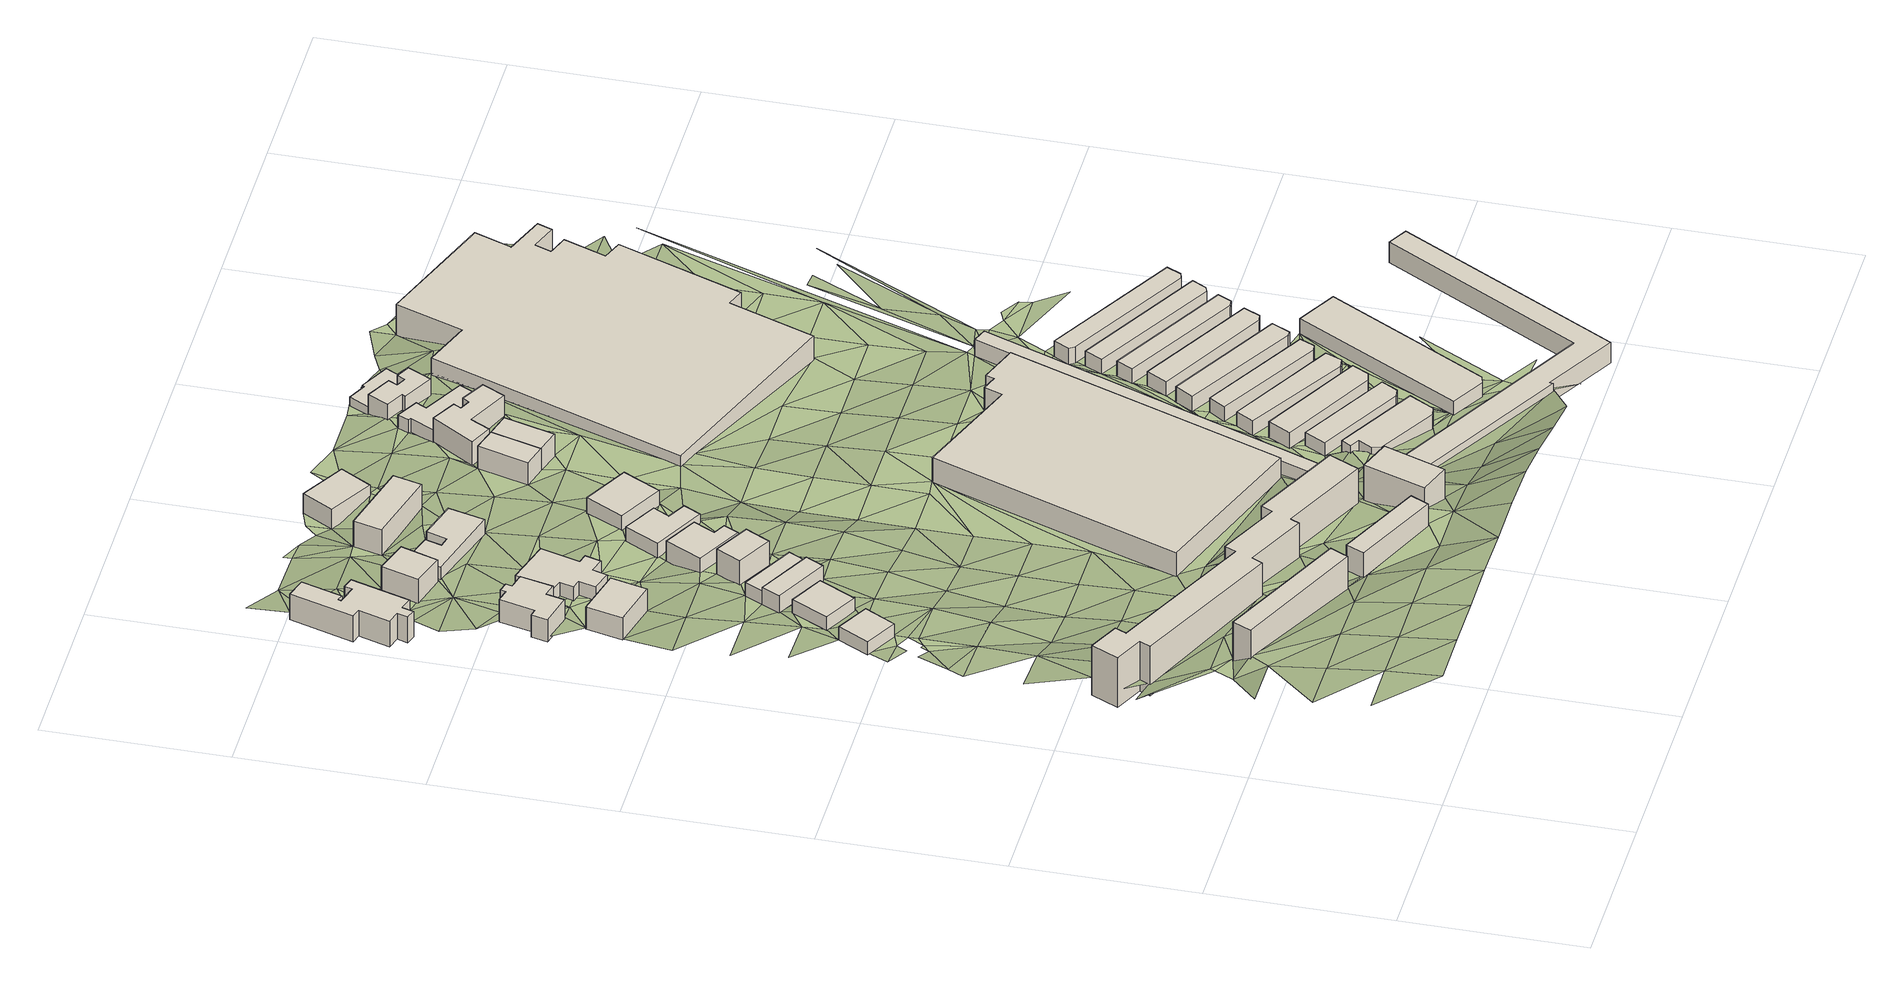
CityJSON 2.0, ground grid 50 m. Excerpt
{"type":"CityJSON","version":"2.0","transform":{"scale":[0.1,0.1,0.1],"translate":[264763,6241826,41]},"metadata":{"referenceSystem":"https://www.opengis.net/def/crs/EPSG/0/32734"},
"CityObjects":{
"building1":{"type":"Building","attributes":{"building":"apartments","building:levels":3,"building:flats":"6","building_height":9.7,"roof_height":71.77,"ground_height":62.07,"plus_code":"4FRW3F74+348"},"geometry":[{"type":"Solid","lod":"1","boundaries":[[[[0,1,2,3]],[[1,4,5,2]],[[4,6,7,5]],[[6,0,3,7]],[[3,2,5,7]],[[6,4,1,0]]]]}]},
"building2":{"type":"Building","attributes":{"address":"43 Queens Park Road Woodstock Cape Town","building":"house","building:levels":1,"building_height":4.1,"roof_height":60.59,"ground_height":56.49,"plus_code":"4FRW3F74+C2P"},"geometry":[{"type":"Solid","lod":"1","boundaries":[[[[8,9,10,11]],[[9,12,13,10]],[[12,14,15,13]],[[14,8,11,15]],[[11,10,13,15]],[[14,12,9,8]]]]}]},
"building3":{"type":"Building","attributes":{"building":"apartments","building:levels":3,"building:flats":"22","building_height":9.7,"roof_height":68.94,"ground_height":59.24,"plus_code":"4FRW3F74+44Q"},"geometry":[{"type":"Solid","lod":"1","boundaries":[[[[16,17,18,19]],[[17,20,21,18]],[[20,22,23,21]],[[22,24,25,23]],[[24,26,27,25]],[[26,28,29,27]],[[28,30,31,29]],[[30,32,33,31]],[[32,34,35,33]],[[34,36,37,35]],[[36,38,39,37]],[[38,40,41,39]],[[40,42,43,41]],[[42,44,45,43]],[[44,46,47,45]],[[46,16,19,47]],[[19,18,21,23,25,27,29,31,33,35,37,39,41,43,45,47]],[[46,44,42,40,38,36,34,32,30,28,26,24,22,20,17,16]]]]}]},
"building4":{"type":"Building","attributes":{"address":"41 Queens Park Road Woodstock Cape Town","building":"house","building:levels":1,"building_height":4.1,"roof_height":59.36,"ground_height":55.26,"plus_code":"4FRW3F74+F3P"},"geometry":[{"type":"Solid","lod":"1","boundaries":[[[[48,49,50,51]],[[49,52,53,50]],[[52,54,55,53]],[[54,48,51,55]],[[51,50,53,55]],[[54,52,49,48]]]]}]},
"building5":{"type":"Building","attributes":{"address":"44 Queens Park Road Salt River Cape Town","building":"house","building:levels":2,"building_height":6.9,"roof_height":58.36,"ground_height":51.46,"plus_code":"4FRW3F74+M2H"},"geometry":[{"type":"Solid","lod":"1","boundaries":[[[[56,57,58,59]],[[57,60,61,58]],[[60,62,63,61]],[[62,56,59,63]],[[59,58,61,63]],[[62,60,57,56]]]]}]},
"building6":{"type":"Building","attributes":{"address":"112 Upper Balfour Street Salt River Cape Town","building":"house","building:levels":2,"building_height":6.9,"roof_height":57.08,"ground_height":50.18,"plus_code":"4FRW3F74+Q24"},"geometry":[{"type":"Solid","lod":"1","boundaries":[[[[64,65,66,67]],[[65,68,69,66]],[[68,70,71,69]],[[70,72,73,71]],[[72,74,75,73]],[[74,76,77,75]],[[76,78,79,77]],[[78,80,81,79]],[[80,82,83,81]],[[82,84,85,83]],[[84,86,87,85]],[[86,64,67,87]],[[67,66,69,71,73,75,77,79,81,83,85,87]],[[86,84,82,80,78,76,74,72,70,68,65,64]]]]}]},
"building7":{"type":"Building","attributes":{"building":"apartments","building:levels":3,"building:flats":"4","building_height":9.7,"roof_height":69.22,"ground_height":59.52,"plus_code":"4FRW3F74+274"},"geometry":[{"type":"Solid","lod":"1","boundaries":[[[[88,89,90,91]],[[89,92,93,90]],[[92,94,95,93]],[[94,88,91,95]],[[91,90,93,95]],[[94,92,89,88]]]]}]},
"building8":{"type":"Building","attributes":{"address":"39 Queens Park Road Woodstock Cape Town","building":"house","building:levels":1,"building_height":4.1,"roof_height":59.36,"ground_height":55.26,"plus_code":"4FRW3F74+G4C"},"geometry":[{"type":"Solid","lod":"1","boundaries":[[[[96,97,98,99]],[[97,100,101,98]],[[100,102,103,101]],[[102,96,99,103]],[[99,98,101,103]],[[102,100,97,96]]]]}]},
"building9":{"type":"Building","attributes":{"address":"37 Queens Park Road Woodstock Cape Town","building":"house","building:levels":1,"building_height":4.1,"roof_height":58.25,"ground_height":54.15,"plus_code":"4FRW3F74+G4M"},"geometry":[{"type":"Solid","lod":"1","boundaries":[[[[104,105,106,107]],[[105,108,109,106]],[[108,110,111,109]],[[110,104,107,111]],[[107,106,109,111]],[[110,108,105,104]]]]}]},
"building10":{"type":"Building","attributes":{"address":"109 Upper Balfour Street Salt River Cape Town","building":"house","building:levels":1,"building_height":4.1,"roof_height":52.02,"ground_height":47.92,"plus_code":"4FRW3F74+W23"},"geometry":[{"type":"Solid","lod":"1","boundaries":[[[[112,113,114,115]],[[113,116,117,114]],[[116,118,119,117]],[[118,120,121,119]],[[120,122,123,121]],[[122,124,125,123]],[[124,126,127,125]],[[126,128,129,127]],[[128,130,131,129]],[[130,132,133,131]],[[132,134,135,133]],[[134,136,137,135]],[[136,138,139,137]],[[138,140,141,139]],[[140,142,143,141]],[[142,112,115,143]],[[115,114,117,119,121,123,125,127,129,131,133,135,137,139,141,143]],[[142,140,138,136,134,132,130,128,126,124,122,120,118,116,113,112]]]]}]},
"building11":{"type":"Building","attributes":{"address":"114 Upper Balfour Street Woodstock Cape Town","building":"house","building:levels":1,"building_height":4.1,"roof_height":55.14,"ground_height":51.04,"plus_code":"4FRW3F74+P3Q"},"geometry":[{"type":"Solid","lod":"1","boundaries":[[[[144,145,146,147]],[[145,148,149,146]],[[148,150,151,149]],[[150,152,153,151]],[[152,154,155,153]],[[154,156,157,155]],[[156,158,159,157]],[[158,160,161,159]],[[160,162,163,161]],[[162,164,165,163]],[[164,166,167,165]],[[166,144,147,167]],[[147,146,149,151,153,155,157,159,161,163,165,167]],[[166,164,162,160,158,156,154,152,150,148,145,144]]]]}]},
"building12":{"type":"Building","attributes":{"address":"35 Queens Park Road Woodstock Cape Town","building":"house","building:levels":2,"building_height":6.9,"roof_height":60.86,"ground_height":53.96,"plus_code":"4FRW3F74+H4H"},"geometry":[{"type":"Solid","lod":"1","boundaries":[[[[168,169,170,171]],[[169,172,173,170]],[[172,174,175,173]],[[174,168,171,175]],[[171,170,173,175]],[[174,172,169,168]]]]}]},
"building13":{"type":"Building","attributes":{"address":"111 Upper Balfour Street Salt River Cape Town","building":"house","building:levels":2,"building_height":6.9,"roof_height":55.6,"ground_height":48.7,"plus_code":"4FRW3F74+V37"},"geometry":[{"type":"Solid","lod":"1","boundaries":[[[[176,177,178,179]],[[177,180,181,178]],[[180,182,183,181]],[[182,176,179,183]],[[179,178,181,183]],[[182,180,177,176]]]]}]},
"building14":{"type":"Building","attributes":{"address":"33 Queens Park Road Woodstock Cape Town","building":"house","building:levels":1,"building_height":4.1,"roof_height":56.94,"ground_height":52.84,"plus_code":"4FRW3F74+J57"},"geometry":[{"type":"Solid","lod":"1","boundaries":[[[[184,185,186,187]],[[185,188,189,186]],[[188,190,191,189]],[[190,192,193,191]],[[192,194,195,193]],[[194,184,187,195]],[[187,186,189,191,193,195]],[[194,192,190,188,185,184]]]]}]},
"building15":{"type":"Building","attributes":{"building":"apartments","building:levels":3,"building:flats":"4","building_height":9.7,"roof_height":69.22,"ground_height":59.52,"plus_code":"4FRW3F74+294"},"geometry":[{"type":"Solid","lod":"1","boundaries":[[[[196,197,198,199]],[[197,200,201,198]],[[200,202,203,201]],[[202,196,199,203]],[[199,198,201,203]],[[202,200,197,196]]]]}]},
"building16":{"type":"Building","attributes":{"address":"40 Queens Park Road Salt River Cape Town","building":"house","building:levels":1,"building_height":4.1,"roof_height":52.65,"ground_height":48.55,"plus_code":"4FRW3F74+R5V"},"geometry":[{"type":"Solid","lod":"1","boundaries":[[[[204,205,206,207]],[[205,208,209,206]],[[208,210,211,209]],[[210,212,213,211]],[[212,214,215,213]],[[214,216,217,215]],[[216,218,219,217]],[[218,204,207,219]],[[207,206,209,211,213,215,217,219]],[[218,216,214,212,210,208,205,204]]]]}]},
"building17":{"type":"Building","attributes":{"address":"31 Queens Park Road Woodstock Cape Town","building":"house","building:levels":1,"building_height":4.1,"roof_height":54.7,"ground_height":50.6,"plus_code":"4FRW3F74+M59"},"geometry":[{"type":"Solid","lod":"1","boundaries":[[[[220,221,222,223]],[[221,224,225,222]],[[224,226,227,225]],[[226,228,229,227]],[[228,230,231,229]],[[230,220,223,231]],[[223,222,225,227,229,231]],[[230,228,226,224,221,220]]]]}]},
"building18":{"type":"Building","attributes":{"address":"29 Queens Park Road Woodstock Cape Town","building":"house","building:levels":1,"building_height":4.1,"roof_height":54.35,"ground_height":50.25,"plus_code":"4FRW3F74+P65"},"geometry":[{"type":"Solid","lod":"1","boundaries":[[[[232,233,234,235]],[[233,236,237,234]],[[236,238,239,237]],[[238,232,235,239]],[[235,234,237,239]],[[238,236,233,232]]]]}]},
"building19":{"type":"Building","attributes":{"address":"38 Queens Park Road Salt River Cape Town","building":"apartments","building:levels":3,"building_height":9.7,"roof_height":54,"ground_height":44.3,"plus_code":"4FRW3F74+W54"},"geometry":[{"type":"Solid","lod":"1","boundaries":[[[[240,241,242,243]],[[241,244,245,242]],[[244,246,247,245]],[[246,240,243,247]],[[243,242,245,247]],[[246,244,241,240]]]]}]},
"building20":{"type":"Building","attributes":{"address":"47A Queens Park Road Salt River Cape Town","building":"industrial","building:levels":2,"building_height":6.9,"roof_height":52.97,"ground_height":46.07,"plus_code":"4FRW3F74+7CW"},"geometry":[{"type":"Solid","lod":"1","boundaries":[[[[248,249,250,251]],[[249,252,253,250]],[[252,254,255,253]],[[254,256,257,255]],[[256,258,259,257]],[[258,260,261,259]],[[260,262,263,261]],[[262,248,251,263]],[[251,250,253,255,257,259,261,263]],[[262,260,258,256,254,252,249,248]]]]}]},
"building21":{"type":"Building","attributes":{"address":"5 Hares Crescent Salt River Cape Town","building":"house","building:levels":1,"building_height":4.1,"roof_height":48.62,"ground_height":44.52,"plus_code":"4FRW3F74+X68"},"geometry":[{"type":"Solid","lod":"1","boundaries":[[[[264,265,266,267]],[[265,268,269,266]],[[268,270,271,269]],[[270,264,267,271]],[[267,266,269,271]],[[270,268,265,264]]]]}]},
"building22":{"type":"Building","attributes":{"address":"113 Upper Balfour Street Salt River Cape Town","building":"house","building:levels":2,"building_height":6.9,"roof_height":55.18,"ground_height":48.28,"plus_code":"4FRW3F74+R86"},"geometry":[{"type":"Solid","lod":"1","boundaries":[[[[272,273,274,275]],[[273,276,277,274]],[[276,278,279,277]],[[278,272,275,279]],[[275,274,277,279]],[[278,276,273,272]]]]}]},
"building23":{"type":"Building","attributes":{"building":"warehouse","building:levels":1,"building_height":4.1,"roof_height":51.83,"ground_height":47.73,"plus_code":"4FRW3F74+3H2"},"geometry":[{"type":"Solid","lod":"1","boundaries":[[[[280,281,282,283]],[[281,284,285,282]],[[284,286,287,285]],[[286,288,289,287]],[[288,290,291,289]],[[290,292,293,291]],[[292,294,295,293]],[[294,280,283,295]],[[283,282,285,287,289,291,293,295]],[[294,292,290,288,286,284,281,280]]]]}]},
"building24":{"type":"Building","attributes":{"address":"115 Upper Balfour Street Salt River Cape Town","building":"house","building:levels":2,"building_height":6.9,"roof_height":55.18,"ground_height":48.28,"plus_code":"4FRW3F74+R84"},"geometry":[{"type":"Solid","lod":"1","boundaries":[[[[273,272,275,274]],[[272,296,297,275]],[[296,298,299,297]],[[298,273,274,299]],[[274,275,297,299]],[[298,296,272,273]]]]}]},
"building25":{"type":"Building","attributes":{"building":"warehouse","building:levels":1,"building_height":4.1,"roof_height":51.2,"ground_height":47.1,"plus_code":"4FRW3F74+3HP"},"geometry":[{"type":"Solid","lod":"1","boundaries":[[[[300,301,302,303]],[[301,304,305,302]],[[304,306,307,305]],[[306,308,309,307]],[[308,300,303,309]],[[303,302,305,307,309]],[[308,306,304,301,300]]]]}]},
"building26":{"type":"Building","attributes":{"building":"warehouse","building:levels":1,"building_height":4.1,"roof_height":51.34,"ground_height":47.24,"plus_code":"4FRW3F74+4H9"},"geometry":[{"type":"Solid","lod":"1","boundaries":[[[[310,311,312,313]],[[311,314,315,312]],[[314,316,317,315]],[[316,318,319,317]],[[318,310,313,319]],[[313,312,315,317,319]],[[318,316,314,311,310]]]]}]},
"building27":{"type":"Building","attributes":{"building":"warehouse","building:levels":1,"building_height":4.1,"roof_height":50.23,"ground_height":46.13,"plus_code":"4FRW3F74+7H6"},"geometry":[{"type":"Solid","lod":"1","boundaries":[[[[320,321,322,323]],[[321,324,325,322]],[[324,326,327,325]],[[326,320,323,327]],[[323,322,325,327]],[[326,324,321,320]]]]}]},
"building28":{"type":"Building","attributes":{"address":"25A Queens Park Road Salt River Cape Town","building":"house","building:levels":2,"building_height":6.9,"roof_height":54.08,"ground_height":47.18,"plus_code":"4FRW3F74+V97"},"geometry":[{"type":"Solid","lod":"1","boundaries":[[[[328,329,330,331]],[[329,332,333,330]],[[332,334,335,333]],[[334,336,337,335]],[[336,338,339,337]],[[338,340,341,339]],[[340,342,343,341]],[[342,344,345,343]],[[344,346,347,345]],[[346,328,331,347]],[[331,330,333,335,337,339,341,343,345,347]],[[346,344,342,340,338,336,334,332,329,328]]]]}]},
"building29":{"type":"Building","attributes":{"building":"warehouse","building:levels":1,"building_height":4.1,"roof_height":50.89,"ground_height":46.79,"plus_code":"4FRW3F74+4JR"},"geometry":[{"type":"Solid","lod":"1","boundaries":[[[[348,349,350,351]],[[349,352,353,350]],[[352,354,355,353]],[[354,356,357,355]],[[356,348,351,357]],[[351,350,353,355,357]],[[356,354,352,349,348]]]]}]},
"building30":{"type":"Building","attributes":{"building":"warehouse","building:levels":1,"building_height":4.1,"roof_height":53.16,"ground_height":49.06,"plus_code":"4FRW3F64+XH9"},"geometry":[{"type":"Solid","lod":"1","boundaries":[[[[358,359,360,361]],[[359,362,363,360]],[[362,364,365,363]],[[364,366,367,365]],[[366,368,369,367]],[[368,370,371,369]],[[370,372,373,371]],[[372,358,361,373]],[[361,360,363,365,367,369,371,373]],[[372,370,368,366,364,362,359,358]]]]}]},
"building31":{"type":"Building","attributes":{"address":"25 Queens Park Road Salt River Cape Town","building":"house","building:levels":1,"building_height":4.1,"roof_height":50.34,"ground_height":46.24,"plus_code":"4FRW3F74+V9V"},"geometry":[{"type":"Solid","lod":"1","boundaries":[[[[374,375,376,377]],[[375,378,379,376]],[[378,380,381,379]],[[380,382,383,381]],[[382,384,385,383]],[[384,386,387,385]],[[386,388,389,387]],[[388,390,391,389]],[[390,392,393,391]],[[392,374,377,393]],[[377,376,379,381,383,385,387,389,391,393]],[[392,390,388,386,384,382,380,378,375,374]]]]}]},
"building32":{"type":"Building","attributes":{"building":"warehouse","building:levels":1,"building_height":4.1,"roof_height":50.89,"ground_height":46.79,"plus_code":"4FRW3F74+5JG"},"geometry":[{"type":"Solid","lod":"1","boundaries":[[[[394,395,396,397]],[[395,398,399,396]],[[398,400,401,399]],[[400,402,403,401]],[[402,394,397,403]],[[397,396,399,401,403]],[[402,400,398,395,394]]]]}]},
"building33":{"type":"Building","attributes":{"building":"warehouse","building:levels":1,"building_height":4.1,"roof_height":50.89,"ground_height":46.79,"plus_code":"4FRW3F74+6J5"},"geometry":[{"type":"Solid","lod":"1","boundaries":[[[[404,405,406,407]],[[405,408,409,406]],[[408,410,411,409]],[[410,412,413,411]],[[412,404,407,413]],[[407,406,409,411,413]],[[412,410,408,405,404]]]]}]},
"building34":{"type":"Building","attributes":{"building":"warehouse","building:levels":1,"building_height":4.1,"roof_height":51.54,"ground_height":47.44,"plus_code":"4FRW3F74+3M9"},"geometry":[{"type":"Solid","lod":"1","boundaries":[[[[414,415,416,417]],[[415,418,419,416]],[[418,420,421,419]],[[420,422,423,421]],[[422,414,417,423]],[[417,416,419,421,423]],[[422,420,418,415,414]]]]}]},
"building35":{"type":"Building","attributes":{"address":"23A Queens Park Road Salt River Cape Town","building":"house","building:levels":1,"building_height":4.1,"roof_height":50.34,"ground_height":46.24,"plus_code":"4FRW3F74+WCJ"},"geometry":[{"type":"Solid","lod":"1","boundaries":[[[[424,425,426,427]],[[425,428,429,426]],[[428,430,431,429]],[[430,432,433,431]],[[432,434,435,433]],[[434,436,437,435]],[[436,438,439,437]],[[438,440,441,439]],[[440,442,443,441]],[[442,424,427,443]],[[427,426,429,431,433,435,437,439,441,443]],[[442,440,438,436,434,432,430,428,425,424]]]]}]},
"building36":{"type":"Building","attributes":{"building":"warehouse","building:levels":1,"building_height":4.1,"roof_height":50.92,"ground_height":46.82,"plus_code":"4FRW3F74+6MM"},"geometry":[{"type":"Solid","lod":"1","boundaries":[[[[444,445,446,447]],[[445,448,449,446]],[[448,450,451,449]],[[450,452,453,451]],[[452,444,447,453]],[[447,446,449,451,453]],[[452,450,448,445,444]]]]}]},
"building37":{"type":"Building","attributes":{"address":"23 Queens Park Road Salt River Cape Town","building":"house","building:levels":1,"building_height":4.1,"roof_height":46.53,"ground_height":42.43,"plus_code":"4FRW3F74+XC4"},"geometry":[{"type":"Solid","lod":"1","boundaries":[[[[454,455,456,457]],[[455,458,459,456]],[[458,460,461,459]],[[460,462,463,461]],[[462,464,465,463]],[[464,466,467,465]],[[466,468,469,467]],[[468,470,471,469]],[[470,472,473,471]],[[472,454,457,473]],[[457,456,459,461,463,465,467,469,471,473]],[[472,470,468,466,464,462,460,458,455,454]]]]}]},
"building38":{"type":"Building","attributes":{"building":"warehouse","building:levels":1,"building_height":4.1,"roof_height":50.84,"ground_height":46.74,"plus_code":"4FRW3F74+7M8"},"geometry":[{"type":"Solid","lod":"1","boundaries":[[[[474,475,476,477]],[[475,478,479,476]],[[478,480,481,479]],[[480,482,483,481]],[[482,474,477,483]],[[477,476,479,481,483]],[[482,480,478,475,474]]]]}]},
"building39":{"type":"Building","attributes":{"building":"warehouse","building:levels":1,"building_height":4.1,"roof_height":50.84,"ground_height":46.74,"plus_code":"4FRW3F74+7MX"},"geometry":[{"type":"Solid","lod":"1","boundaries":[[[[484,485,486,487]],[[485,488,489,486]],[[488,490,491,489]],[[490,492,493,491]],[[492,484,487,493]],[[487,486,489,491,493]],[[492,490,488,485,484]]]]}]},
"building40":{"type":"Building","attributes":{"address":"33 Brickfield Road Salt River Cape Town","building":"industrial","building:levels":2,"building_height":6.9,"roof_height":50.51,"ground_height":43.61,"plus_code":"4FRW3F74+PGP"},"geometry":[{"type":"Solid","lod":"1","boundaries":[[[[494,495,496,497]],[[495,498,499,496]],[[498,500,501,499]],[[500,502,503,501]],[[502,504,505,503]],[[504,506,507,505]],[[506,508,509,507]],[[508,510,511,509]],[[510,512,513,511]],[[512,514,515,513]],[[514,516,517,515]],[[516,518,519,517]],[[518,520,521,519]],[[520,522,523,521]],[[522,524,525,523]],[[524,494,497,525]],[[497,496,499,501,503,505,507,509,511,513,515,517,519,521,523,525]],[[524,522,520,518,516,514,512,510,508,506,504,502,500,498,495,494]]]]}]},
"building41":{"type":"Building","attributes":{"building":"warehouse","building:levels":1,"building_height":4.1,"roof_height":50.73,"ground_height":46.63,"plus_code":"4FRW3F74+8PF"},"geometry":[{"type":"Solid","lod":"1","boundaries":[[[[526,527,528,529]],[[527,530,531,528]],[[530,532,533,531]],[[532,534,535,533]],[[534,536,537,535]],[[536,526,529,537]],[[529,528,531,533,535,537]],[[536,534,532,530,527,526]]]]}]},
"terrain1":{"type":"TINRelief","geometry":[{"type":"CompositeSurface","lod":"1","boundaries":[[[538,539,540]],[[539,541,542]],[[542,541,543]],[[539,538,544]],[[545,546,543]],[[541,539,547]],[[547,539,544]],[[548,549,550]],[[548,551,549]],[[543,552,545]],[[541,553,543]],[[550,554,555]],[[545,556,551]],[[541,547,553]],[[545,552,556]],[[543,553,552]],[[549,551,556]],[[547,544,557]],[[558,559,560]],[[561,550,549]],[[562,563,560]],[[556,561,549]],[[563,558,560]],[[553,547,564]],[[552,553,565]],[[566,567,568]],[[557,564,547]],[[562,569,570]],[[567,566,558]],[[568,571,572]],[[563,562,573]],[[571,568,567]],[[564,565,553]],[[574,561,556]],[[558,563,573]],[[561,575,550]],[[576,577,578]],[[577,579,578]],[[570,573,562]],[[565,580,552]],[[581,571,567]],[[571,581,582]],[[564,557,583]],[[558,584,567]],[[581,567,585]],[[576,578,586]],[[587,570,569]],[[574,556,1]],[[581,585,588]],[[573,584,558]],[[588,586,578]],[[565,564,589]],[[590,591,8]],[[567,592,585]],[[561,574,575]],[[564,583,589]],[[570,593,573]],[[567,584,592]],[[594,588,585]],[[586,588,594]],[[14,595,8]],[[590,8,595]],[[565,596,580]],[[597,598,590]],[[596,565,589]],[[584,573,599]],[[594,585,592]],[[586,594,14]],[[570,587,593]],[[573,593,599]],[[595,14,600]],[[601,590,595]],[[575,574,602]],[[603,604,605]],[[589,583,606]],[[1,602,574]],[[597,603,605]],[[1,580,607]],[[580,596,607]],[[608,592,584]],[[597,590,609]],[[601,609,590]],[[575,602,610]],[[584,599,608]],[[607,611,1]],[[594,612,14]],[[14,612,600]],[[613,596,589]],[[587,614,593]],[[1,611,602]],[[592,615,594]],[[597,609,96]],[[613,589,606]],[[616,617,618]],[[604,603,56]],[[593,619,599]],[[608,615,592]],[[603,597,620]],[[601,621,609]],[[614,619,593]],[[600,612,54]],[[610,602,622]],[[96,620,597]],[[607,596,623]],[[54,621,601]],[[622,602,611]],[[612,594,624]],[[625,618,617]],[[626,608,599]],[[615,624,594]],[[627,70,628]],[[629,609,621]],[[623,596,613]],[[612,629,54]],[[630,625,617]],[[631,618,625]],[[56,603,632]],[[599,619,626]],[[620,632,603]],[[633,634,628]],[[57,630,617]],[[621,54,629]],[[627,72,70]],[[611,635,622]],[[636,631,625]],[[615,608,637]],[[614,20,619]],[[613,606,638]],[[70,633,628]],[[634,633,639]],[[624,640,612]],[[612,640,629]],[[636,625,641]],[[642,625,630]],[[641,625,642]],[[611,88,635]],[[608,626,637]],[[22,20,614]],[[643,632,620]],[[644,622,635]],[[56,645,57]],[[646,68,65]],[[641,64,636]],[[606,647,638]],[[630,648,642]],[[70,68,633]],[[641,642,649]],[[646,65,64]],[[639,633,650]],[[632,645,56]],[[643,620,108]],[[651,630,57]],[[624,615,652]],[[623,613,638]],[[653,626,619]],[[654,68,646]],[[641,654,64]],[[169,632,643]],[[64,654,646]],[[637,652,615]],[[57,645,651]],[[68,654,633]],[[655,629,656]],[[656,629,640]],[[633,657,650]],[[658,659,660]],[[619,20,661]],[[619,661,653]],[[169,662,632]],[[663,643,108]],[[645,632,662]],[[640,624,664]],[[665,650,657]],[[666,660,659]],[[656,108,655]],[[88,623,667]],[[668,644,635]],[[638,667,623]],[[635,88,669]],[[670,651,645]],[[670,671,651]],[[126,660,666]],[[652,664,624]],[[672,650,665]],[[661,20,673]],[[657,633,674]],[[637,626,675]],[[108,656,676]],[[108,676,663]],[[626,653,675]],[[667,669,88]],[[640,677,656]],[[647,678,638]],[[662,184,645]],[[633,654,679]],[[680,681,682]],[[674,633,683]],[[662,169,684]],[[685,126,666]],[[685,666,672]],[[675,652,637]],[[126,680,682]],[[668,635,669]],[[663,676,686]],[[645,687,670]],[[685,672,665]],[[677,640,664]],[[688,667,638]],[[20,689,673]],[[144,690,654]],[[633,679,683]],[[169,686,684]],[[673,691,661]],[[184,687,645]],[[654,690,679]],[[692,693,144]],[[685,680,126]],[[676,656,694]],[[667,695,669]],[[686,676,684]],[[674,683,696]],[[697,664,652]],[[638,698,688]],[[694,656,677]],[[698,638,678]],[[670,699,693]],[[674,696,177]],[[668,669,695]],[[697,652,675]],[[700,685,665]],[[691,673,689]],[[701,670,687]],[[144,693,699]],[[687,184,702]],[[703,684,676]],[[177,700,665]],[[680,685,700]],[[701,699,670]],[[703,676,694]],[[704,690,144]],[[705,177,696]],[[702,706,707]],[[677,664,708]],[[709,664,697]],[[695,689,668]],[[661,710,653]],[[679,711,683]],[[688,698,712]],[[713,661,691]],[[679,690,711]],[[696,714,705]],[[702,715,687]],[[707,684,716]],[[177,705,717]],[[704,144,699]],[[712,196,688]],[[694,677,708]],[[678,718,698]],[[702,707,715]],[[714,719,720]],[[708,664,709]],[[700,177,717]],[[716,684,703]],[[689,695,721]],[[704,711,690]],[[705,714,722]],[[723,680,700]],[[724,675,653]],[[721,695,196]],[[720,722,714]],[[701,725,699]],[[705,722,717]],[[716,715,707]],[[689,713,691]],[[703,694,726]],[[712,698,727]],[[725,701,228]],[[728,700,717]],[[708,726,694]],[[729,698,718]],[[721,713,689]],[[196,712,727]],[[723,700,728]],[[713,710,661]],[[699,730,704]],[[224,715,716]],[[725,730,699]],[[724,697,675]],[[717,722,731]],[[698,729,727]],[[228,226,732]],[[224,732,226]],[[733,721,196]],[[728,734,723]],[[703,735,716]],[[736,723,734]],[[228,737,725]],[[697,724,709]],[[726,738,703]],[[722,204,731]],[[711,704,739]],[[708,709,740]],[[721,741,713]],[[732,737,228]],[[196,727,733]],[[224,737,732]],[[735,224,716]],[[730,739,704]],[[703,738,735]],[[728,742,734]],[[717,731,743]],[[726,708,740]],[[729,718,744]],[[721,745,741]],[[721,733,745]],[[204,711,746]],[[265,728,747]],[[728,265,742]],[[737,224,748]],[[743,731,204]],[[713,741,710]],[[746,711,739]],[[727,729,749]],[[728,240,747]],[[740,709,724]],[[224,735,748]],[[738,726,750]],[[232,739,730]],[[745,751,741]],[[752,742,265]],[[740,750,726]],[[749,729,744]],[[743,204,753]],[[748,232,737]],[[746,753,204]],[[754,745,733]],[[738,755,735]],[[756,265,747]],[[710,741,757]],[[751,745,758]],[[265,264,752]],[[739,278,746]],[[750,755,738]],[[759,745,754]],[[747,240,756]],[[759,758,745]],[[754,733,760]],[[740,724,750]],[[761,739,232]],[[753,240,743]],[[751,758,762]],[[232,748,763]],[[764,748,735]],[[761,278,739]],[[758,759,765]],[[766,749,744]],[[767,751,762]],[[755,768,735]],[[240,753,769]],[[232,763,761]],[[276,753,746]],[[758,281,762]],[[276,746,278]],[[770,727,749]],[[756,240,769]],[[763,748,764]],[[764,735,768]],[[750,724,771]],[[761,772,278]],[[751,767,352]],[[773,754,760]],[[774,264,775]],[[756,769,775]],[[762,301,767]],[[769,753,776]],[[755,750,777]],[[778,771,724]],[[753,276,776]],[[779,780,774]],[[772,761,781]],[[782,762,281]],[[774,783,779]],[[301,784,767]],[[751,352,785]],[[774,775,783]],[[764,768,786]],[[783,780,779]],[[761,763,787]],[[755,777,768]],[[766,770,749]],[[764,787,763]],[[750,771,777]],[[788,760,733]],[[311,352,767]],[[789,773,760]],[[775,769,790]],[[791,783,775]],[[724,792,778]],[[276,273,793]],[[276,793,776]],[[776,790,769]],[[761,787,781]],[[710,757,794]],[[786,768,795]],[[793,273,796]],[[281,797,782]],[[741,324,757]],[[773,798,799]],[[778,800,771]],[[801,784,301]],[[768,777,795]],[[775,802,791]],[[803,767,784]],[[798,773,789]],[[760,804,789]],[[793,805,776]],[[796,273,298]],[[785,352,349]],[[802,775,790]],[[797,799,798]],[[805,790,776]],[[781,806,298]],[[349,398,785]],[[806,781,787]],[[792,800,778]],[[796,298,807]],[[771,808,777]],[[809,798,789]],[[352,311,810]],[[751,785,811]],[[798,809,797]],[[785,398,395]],[[771,800,808]],[[797,809,782]],[[812,813,770]],[[784,801,803]],[[349,814,398]],[[790,805,390]],[[809,789,801]],[[395,815,785]],[[804,760,788]],[[816,786,795]],[[804,817,789]],[[764,818,787]],[[777,819,795]],[[802,790,388]],[[298,820,807]],[[815,405,785]],[[790,390,388]],[[764,786,821]],[[820,298,806]],[[787,820,806]],[[390,805,392]],[[819,777,808]],[[800,792,822]],[[785,405,448]],[[810,311,823]],[[824,825,817]],[[824,817,804]],[[826,827,828]],[[827,826,829]],[[801,789,830]],[[803,801,831]],[[388,832,802]],[[828,827,833]],[[827,829,833]],[[834,785,448]],[[800,835,808]],[[814,349,836]],[[800,822,835]],[[825,824,837]],[[816,795,819]],[[398,814,838]],[[839,815,395]],[[822,254,252]],[[787,818,820]],[[840,802,832]],[[388,841,832]],[[321,751,811]],[[388,386,841]],[[804,842,824]],[[757,324,794]],[[831,801,830]],[[834,485,785]],[[252,835,822]],[[819,808,843]],[[844,818,764]],[[448,445,834]],[[841,845,832]],[[821,786,816]],[[841,386,845]],[[830,823,831]],[[386,384,846]],[[810,823,847]],[[835,843,808]],[[845,848,832]],[[485,811,785]],[[840,832,424]],[[338,820,818]],[[823,830,847]],[[789,414,830]],[[849,837,824]],[[836,838,814]],[[252,794,835]],[[850,816,819]],[[845,386,851]],[[852,448,405]],[[853,839,395]],[[839,854,815]],[[840,424,855]],[[836,847,830]],[[834,475,485]],[[846,851,386]],[[338,818,846]],[[819,843,850]],[[422,825,837]],[[856,836,830]],[[856,838,836]],[[857,858,859]],[[857,859,860]],[[324,835,794]],[[527,485,484]],[[843,835,861]],[[834,445,862]],[[485,527,811]],[[844,846,818]],[[858,863,468]],[[458,855,460]],[[851,846,844]],[[858,857,863]],[[852,405,864]],[[850,821,816]],[[865,527,484]],[[856,830,414]],[[853,854,839]],[[866,851,867]],[[844,867,851]],[[861,835,324]],[[527,526,811]],[[850,843,868]],[[854,853,869]],[[414,853,856]],[[867,844,866]],[[811,526,870]],[[871,485,475]],[[869,853,414]],[[861,868,843]],[[458,455,872]],[[455,866,844]],[[862,445,873]],[[874,811,870]],[[874,321,811]],[[821,850,875]],[[876,861,324]],[[850,868,875]],[[321,876,324]],[[455,877,872]],[[865,484,878]],[[879,455,844]],[[880,870,526]],[[321,881,876]],[[475,882,871]],[[879,877,455]],[[321,874,883]],[[879,844,884]],[[321,883,881]],[[821,875,885]],[[886,883,874]],[[877,879,887]],[[861,888,868]],[[876,881,889]],[[885,890,821]],[[868,888,875]],[[890,891,821]],[[892,886,874]],[[879,884,495]],[[876,889,893]],[[879,495,887]],[[885,875,888]],[[874,894,892]],[[895,896,886]],[[892,895,886]],[[890,885,888]],[[890,897,891]],[[876,893,898]],[[887,495,899]],[[890,900,897]],[[888,900,890]],[[495,901,899]],[[881,902,889]],[[889,903,893]],[[904,897,900]],[[888,861,905]],[[906,898,893]],[[897,904,907]],[[908,901,495]],[[909,897,907]],[[910,900,888]],[[900,910,904]],[[910,907,904]],[[909,911,912]],[[911,913,912]],[[901,908,914]],[[915,916,913]],[[910,909,907]],[[901,914,917]],[[915,913,918]],[[911,909,919]],[[911,919,913]],[[920,908,921]],[[920,914,908]],[[920,917,914]]]}]}
},
"vertices":[
[563,377,185],[587,427,185],[587,427,308],[563,377,308],[228,594,185],[228,594,308],[204,543,185],[204,543,308],
[129,1586,155],[83,1500,155],[83,1500,196],[129,1586,196],[173,1453,155],[173,1453,196],[219,1538,155],[219,1538,196],
[968,446,125],[1007,528,125],[1007,528,279],[968,446,279],[758,646,125],[758,646,279],[743,615,125],[743,615,279],[572,696,125],[572,696,279],[557,665,125],[557,665,279],[159,853,125],[159,853,279],[174,884,125],[174,884,279],[87,925,125],[87,925,279],[51,849,125],[51,849,279],[132,811,125],[132,811,279],[118,781,125],[118,781,279],[526,589,125],[526,589,279],[540,618,125],[540,618,279],[710,537,125],[710,537,279],[722,562,125],[722,562,279],
[229,1729,143],[177,1628,143],[177,1628,184],[229,1729,184],[271,1579,143],[271,1579,184],[324,1680,143],[324,1680,184],
[203,2097,105],[227,2197,105],[227,2197,174],[203,2097,174],[94,2229,105],[94,2229,174],[70,2129,105],[70,2129,174],
[198,2423,92],[155,2433,92],[155,2433,161],[198,2423,161],[159,2451,92],[159,2451,161],[130,2458,92],[130,2458,161],[127,2443,92],[127,2443,161],[90,2452,92],[90,2452,161],[67,2354,92],[67,2354,161],[46,2359,92],[46,2359,161],[35,2314,92],[35,2314,161],[128,2292,92],[128,2292,161],[140,2342,92],[140,2342,161],[177,2333,92],[177,2333,161],
[883,290,185],[644,400,185],[644,400,282],[883,290,282],[621,350,185],[621,350,282],[859,240,185],[859,240,282],
[262,1815,131],[236,1765,131],[236,1765,184],[262,1815,184],[386,1687,131],[386,1687,184],[412,1736,131],[412,1736,184],
[262,1815,130],[412,1736,130],[412,1736,172],[262,1815,172],[438,1786,130],[438,1786,172],[288,1865,130],[288,1865,172],
[104,2685,30],[154,2848,30],[154,2848,110],[104,2685,110],[123,2858,30],[123,2858,110],[116,2836,30],[116,2836,110],[63,2852,30],[63,2852,110],[65,2860,30],[65,2860,110],[82,2854,30],[82,2854,110],[117,2967,30],[117,2967,110],[60,2984,30],[60,2984,110],[6,2807,30],[6,2807,110],[32,2799,30],[32,2799,110],[5,2714,30],[5,2714,110],[42,2703,30],[42,2703,110],[33,2673,30],[33,2673,110],[60,2665,30],[60,2665,110],[69,2696,30],[69,2696,110],
[351,2406,87],[225,2442,87],[225,2442,141],[351,2406,141],[194,2335,87],[194,2335,141],[223,2327,87],[223,2327,141],[211,2288,87],[211,2288,141],[237,2281,87],[237,2281,141],[224,2235,87],[224,2235,141],[281,2218,87],[281,2218,141],[293,2258,87],[293,2258,141],[334,2246,87],[334,2246,141],[347,2291,87],[347,2291,141],[320,2298,87],[320,2298,141],
[472,1905,121],[374,1958,121],[374,1958,199],[472,1905,199],[338,1890,121],[338,1890,199],[436,1838,121],[436,1838,199],
[238,2645,71],[271,2747,71],[271,2747,146],[238,2645,146],[179,2776,71],[179,2776,146],[147,2674,71],[147,2674,146],
[430,2101,96],[377,2001,96],[377,2001,159],[430,2101,159],[506,1934,96],[506,1934,159],[527,1975,96],[527,1975,159],[493,1993,96],[493,1993,159],[524,2052,96],[524,2052,159],
[1072,403,172],[982,435,172],[982,435,282],[1072,403,282],[922,264,172],[922,264,282],[1011,233,172],[1011,233,282],
[496,2678,69],[387,2709,69],[387,2709,116],[496,2678,116],[369,2652,69],[369,2652,116],[340,2659,69],[340,2659,116],[354,2704,69],[354,2704,116],[282,2726,69],[282,2726,116],[248,2640,69],[248,2640,116],[471,2579,69],[471,2579,116],
[444,2127,92],[589,2051,92],[589,2051,137],[444,2127,137],[614,2099,92],[614,2099,137],[563,2126,92],[563,2126,137],[588,2171,92],[588,2171,137],[494,2221,92],[494,2221,137],
[721,2279,69],[595,2345,69],[595,2345,134],[721,2279,134],[540,2242,69],[540,2242,134],[667,2176,69],[667,2176,134],
[580,2840,50],[370,2893,50],[370,2893,130],[580,2840,130],[350,2816,50],[350,2816,130],[560,2762,50],[560,2762,130],
[1177,695,44],[1454,1456,44],[1454,1456,120],[1177,695,120],[1345,1495,44],[1345,1495,120],[1337,1471,44],[1337,1471,120],[1295,1486,44],[1295,1486,120],[1277,1436,44],[1277,1436,120],[977,1545,44],[977,1545,120],[726,858,44],[726,858,120],
[525,3059,15],[476,2974,15],[476,2974,76],[525,3059,76],[598,2904,15],[598,2904,76],[648,2989,15],[648,2989,76],
[760,2501,73],[799,2640,73],[799,2640,142],[760,2501,142],[733,2659,73],[733,2659,142],[694,2519,73],[694,2519,142],
[1522,443,62],[1298,567,62],[1298,567,108],[1522,443,108],[1282,539,62],[1282,539,108],[1308,525,62],[1308,525,108],[1287,488,62],[1287,488,108],[1293,464,62],[1293,464,108],[1458,370,62],[1458,370,108],[1484,374,62],[1484,374,108],
[827,2482,73],[827,2482,142],[866,2622,73],[866,2622,142],
[1571,527,61],[1319,666,61],[1319,666,102],[1571,527,102],[1287,608,61],[1287,608,102],[1521,479,61],[1521,479,102],[1545,482,61],[1545,482,102],
[1620,614,54],[1341,764,54],[1341,764,103],[1620,614,103],[1307,702,54],[1307,702,103],[1569,562,54],[1569,562,103],[1595,568,54],[1595,568,103],
[1199,570,41],[1564,1550,41],[1564,1550,92],[1199,570,92],[1523,1565,41],[1523,1565,92],[1158,585,41],[1158,585,92],
[838,2798,58],[761,2679,58],[761,2679,131],[838,2798,131],[824,2650,58],[824,2650,131],[853,2704,58],[853,2704,131],[971,2647,58],[971,2647,131],[1003,2709,58],[1003,2709,131],[936,2745,58],[936,2745,131],[923,2727,58],[923,2727,131],[895,2740,58],[895,2740,131],[907,2761,58],[907,2761,131],
[1661,693,54],[1368,854,54],[1368,854,99],[1661,693,99],[1340,805,54],[1340,805,99],[1614,644,54],[1614,644,99],[1642,647,54],[1642,647,99],
[1222,413,58],[1188,347,58],[1188,347,122],[1222,413,122],[1636,101,58],[1636,101,122],[1639,111,58],[1639,111,122],[1838,1,58],[1838,1,122],[2177,609,58],[2177,609,122],[2122,639,58],[2122,639,122],[1814,90,58],[1814,90,122],
[838,2798,52],[907,2761,52],[907,2761,93],[838,2798,93],[936,2745,52],[936,2745,93],[1003,2709,52],[1003,2709,93],[1038,2776,52],[1038,2776,93],[925,2837,52],[925,2837,93],[941,2866,52],[941,2866,93],[880,2899,52],[880,2899,93],[865,2867,52],[865,2867,93],[872,2864,52],[872,2864,93],
[1703,769,54],[1410,933,54],[1410,933,99],[1703,769,99],[1380,889,54],[1380,889,99],[1667,726,54],[1667,726,99],[1685,729,54],[1685,729,99],
[1751,852,51],[1436,1026,51],[1436,1026,99],[1751,852,99],[1406,977,51],[1406,977,99],[1711,802,51],[1711,802,99],[1726,802,51],[1726,802,99],
[1779,788,58],[1527,332,58],[1527,332,105],[1779,788,105],[1620,281,58],[1620,281,105],[1644,287,58],[1644,287,105],[1889,728,58],[1889,728,105],
[946,2991,35],[917,2934,35],[917,2934,93],[946,2991,93],[966,2908,35],[966,2908,93],[960,2899,35],[960,2899,93],[1046,2853,35],[1046,2853,93],[1080,2919,35],[1080,2919,93],[1041,2939,35],[1041,2939,93],[1029,2917,35],[1029,2917,93],[1003,2930,35],[1003,2930,93],[1016,2955,35],[1016,2955,93],
[1798,936,55],[1481,1111,55],[1481,1111,99],[1798,936,99],[1450,1054,55],[1450,1054,99],[1757,887,55],[1757,887,99],[1776,890,55],[1776,890,99],
[1080,2919,14],[1114,2984,14],[1114,2984,55],[1080,2919,55],[1031,3027,14],[1031,3027,55],[1027,3020,14],[1027,3020,55],[975,3046,14],[975,3046,55],[946,2991,14],[946,2991,55],[1016,2955,14],[1016,2955,55],[1026,2975,14],[1026,2975,55],[1052,2961,14],[1052,2961,55],[1041,2939,14],[1041,2939,55],
[1840,1012,52],[1508,1195,52],[1508,1195,98],[1840,1012,98],[1485,1150,52],[1485,1150,98],[1802,972,52],[1802,972,98],[1821,975,52],[1821,975,98],
[1531,1282,52],[1507,1234,52],[1507,1234,98],[1531,1282,98],[1846,1043,52],[1846,1043,98],[1862,1050,52],[1862,1050,98],[1883,1088,52],[1883,1088,98],
[1670,2887,0],[1330,3010,0],[1330,3010,95],[1670,2887,95],[1262,2824,0],[1262,2824,95],[1130,2872,0],[1130,2872,95],[871,2168,0],[871,2168,95],[1441,1960,0],[1441,1960,95],[1528,2197,0],[1528,2197,95],[1577,2179,0],[1577,2179,95],[1705,2525,0],[1705,2525,95],[1650,2546,0],[1650,2546,95],[1693,2663,0],[1693,2663,95],[1637,2683,0],[1637,2683,95],[1654,2728,0],[1654,2728,95],[1727,2701,0],[1727,2701,95],[1743,2743,0],[1743,2743,95],[1632,2784,0],[1632,2784,95],
[1557,1368,48],[1533,1325,48],[1533,1325,97],[1557,1368,97],[1543,1311,48],[1543,1311,97],[1887,1119,48],[1887,1119,97],[1905,1125,48],[1905,1125,97],[1924,1164,48],[1924,1164,97],
[173,40,273],[173,190,263],[23,190,264],[173,340,246],[23,340,247],[173,490,228],[324,40,276],[144,573,193],[23,490,233],[324,190,261],[23,795,180],[173,640,193],[118,781,165],[168,625,193],[204,543,228],[324,340,244],[132,811,165],[51,849,180],[228,594,193],[474,40,277],[173,1085,158],[23,1085,179],[87,925,180],[324,640,184],[174,884,165],[173,940,165],[474,190,259],[474,340,236],[23,1240,175],[173,1240,162],[44,1284,175],[159,853,165],[324,795,109],[126,1352,160],[88,1371,167],[324,940,109],[474,490,194],[526,589,182],[83,1500,161],[51,1441,167],[130,1437,160],[115,1408,160],[563,377,212],[148,1371,160],[138,1376,160],[624,40,277],[324,1085,92],[173,1390,160],[173,1453,160],[557,665,174],[171,1417,160],[624,190,259],[173,1690,146],[23,1690,158],[324,1240,127],[474,795,75],[324,1390,145],[177,1628,146],[624,340,212],[173,1840,135],[23,1840,140],[474,940,75],[271,1579,150],[229,1729,146],[624,490,185],[173,1990,125],[70,2129,108],[23,1990,129],[774,40,273],[621,350,212],[474,1085,63],[236,1765,135],[540,618,182],[644,400,212],[324,1540,150],[774,190,220],[572,696,174],[474,1240,70],[35,2314,108],[94,2229,108],[128,2292,105],[624,795,62],[288,1865,131],[324,1690,143],[710,537,178],[859,240,220],[474,1390,92],[173,2290,105],[624,940,62],[90,2452,96],[42,2499,96],[386,1687,143],[224,2235,105],[140,2342,105],[324,1990,122],[173,2590,84],[23,2590,87],[774,490,178],[177,2333,105],[624,1085,57],[924,190,220],[60,2665,80],[474,1540,126],[194,2335,105],[211,2288,105],[338,1890,131],[722,562,178],[324,2145,100],[173,2440,92],[924,40,273],[237,2281,105],[223,2327,105],[104,2685,77],[281,2218,100],[624,1240,57],[726,858,52],[225,2442,92],[412,1736,139],[474,1690,139],[147,2674,77],[63,2852,69],[116,2836,61],[82,2854,69],[774,795,52],[377,2001,121],[436,1838,130],[624,1390,59],[179,2776,77],[123,2858,61],[922,264,220],[968,446,178],[924,340,185],[334,2246,100],[293,2258,100],[154,2848,61],[774,640,125],[238,2645,84],[774,1085,50],[474,1840,130],[624,1540,85],[1075,40,262],[324,2590,80],[173,3040,30],[52,3094,53],[60,2984,53],[248,2640,84],[506,1934,118],[173,2890,61],[472,1905,130],[444,2127,96],[1011,233,194],[1007,528,153],[324,2440,87],[924,640,125],[320,2298,100],[347,2291,100],[624,1690,118],[982,435,178],[282,2726,71],[774,1240,49],[1075,190,194],[474,2290,96],[324,2890,51],[494,2221,96],[524,2052,118],[624,1840,122],[474,2440,84],[324,2740,71],[493,1993,118],[527,1975,118],[774,1540,46],[774,1390,47],[1177,695,62],[471,2579,75],[1075,340,172],[1075,640,91],[354,2704,71],[589,2051,115],[624,1990,115],[350,2816,51],[1225,40,226],[340,2659,80],[369,2652,80],[1075,490,153],[387,2709,71],[324,3040,22],[977,1545,46],[540,2242,96],[774,1690,47],[1188,347,108],[370,2893,51],[1225,190,143],[595,2345,92],[474,2740,68],[624,2145,92],[1222,413,108],[383,3034,22],[774,1990,50],[323,3063,22],[667,2176,92],[774,1840,46],[624,2440,82],[924,1540,46],[1158,585,62],[441,3006,15],[560,2762,62],[1375,40,183],[1225,490,94],[624,2590,73],[474,2890,33],[774,2145,69],[1375,190,108],[924,1690,47],[1199,570,62],[474,3040,15],[624,2740,62],[1293,464,94],[924,1840,46],[598,2904,50],[1225,795,51],[1282,539,94],[1287,488,94],[1375,340,75],[774,2440,75],[1287,608,62],[774,2290,69],[871,2168,69],[1308,525,67],[1525,40,140],[1307,702,61],[924,1990,50],[624,2890,50],[1636,101,103],[1075,1690,44],[760,2501,75],[1458,370,69],[606,3034,35],[648,2989,35],[774,2740,62],[1075,1840,35],[1075,1540,48],[624,3040,35],[614,3047,35],[827,2482,75],[1521,479,64],[641,3029,35],[1375,640,61],[1375,940,54],[924,2145,69],[924,2440,75],[1814,90,78],[1527,332,69],[774,2890,50],[669,3073,35],[1277,1436,50],[761,2679,62],[1454,1456,48],[1075,1990,30],[824,2650,73],[1522,443,64],[1525,340,69],[1484,374,69],[1225,1540,47],[1571,527,64],[774,3040,35],[1569,562,64],[1675,190,70],[838,2798,62],[924,2590,73],[853,2704,62],[1225,1690,40],[1545,482,64],[1614,644,62],[1525,1390,48],[1675,40,103],[1639,111,103],[1525,795,58],[1406,977,54],[1225,1990,27],[1620,281,67],[1075,2740,58],[1225,1840,30],[971,2647,73],[1441,1960,27],[1295,1486,47],[1620,614,62],[1687,242,70],[1644,287,67],[895,2740,62],[924,2740,62],[907,2761,62],[923,2727,62],[1675,640,62],[1595,568,62],[917,2934,52],[936,2745,62],[1485,1150,55],[1375,1540,44],[1661,693,62],[1675,340,67],[1667,726,58],[1675,795,58],[924,3040,35],[924,2890,52],[1795,182,67],[1375,1690,35],[1130,2872,48],[960,2899,52],[1038,2776,58],[1642,647,62],[966,2908,52],[1825,490,65],[1375,1840,27],[1046,2853,48],[1757,887,58],[1703,769,58],[1711,802,58],[975,3046,35],[1685,729,58],[1041,2939,48],[1016,2955,48],[1003,2930,48],[1029,2917,48],[1532,1586,41],[1802,972,58],[1052,2961,48],[1751,852,58],[1543,1311,52],[1080,2919,48],[1075,2890,48],[1525,1690,32],[1726,802,58],[1573,1395,48],[1846,1043,57],[1075,3040,14],[1798,936,58],[1617,1475,46],[1525,1840,27],[1561,1577,41],[1170,3014,5],[1887,1119,57],[1225,2890,45],[1825,1240,56],[1626,1586,46],[1840,1012,58],[1632,1552,46],[1262,2824,45],[1525,1990,27],[1679,1527,46],[1225,3040,5],[1675,1990,26],[1675,1690,38],[1525,2145,28],[1528,2197,28],[1768,1473,47],[1675,1840,31],[1825,1390,52],[1761,1508,47],[1709,1541,46],[1577,2179,28],[1738,2047,26],[1329,3078,0],[1675,2145,27],[1368,3041,0],[1879,2056,37],[1825,1990,37],[1675,2290,27],[1879,2520,22],[1764,2039,37],[1675,2440,31],[1670,2887,4],[1705,2525,33],[1825,2440,24],[1675,2590,33],[1650,2546,33],[1693,2663,33],[1675,2890,4],[1654,2728,30],[1637,2683,30],[1745,2903,4],[1727,2701,30],[1825,2590,22],[1743,2743,30],[1632,2784,30]
]}
